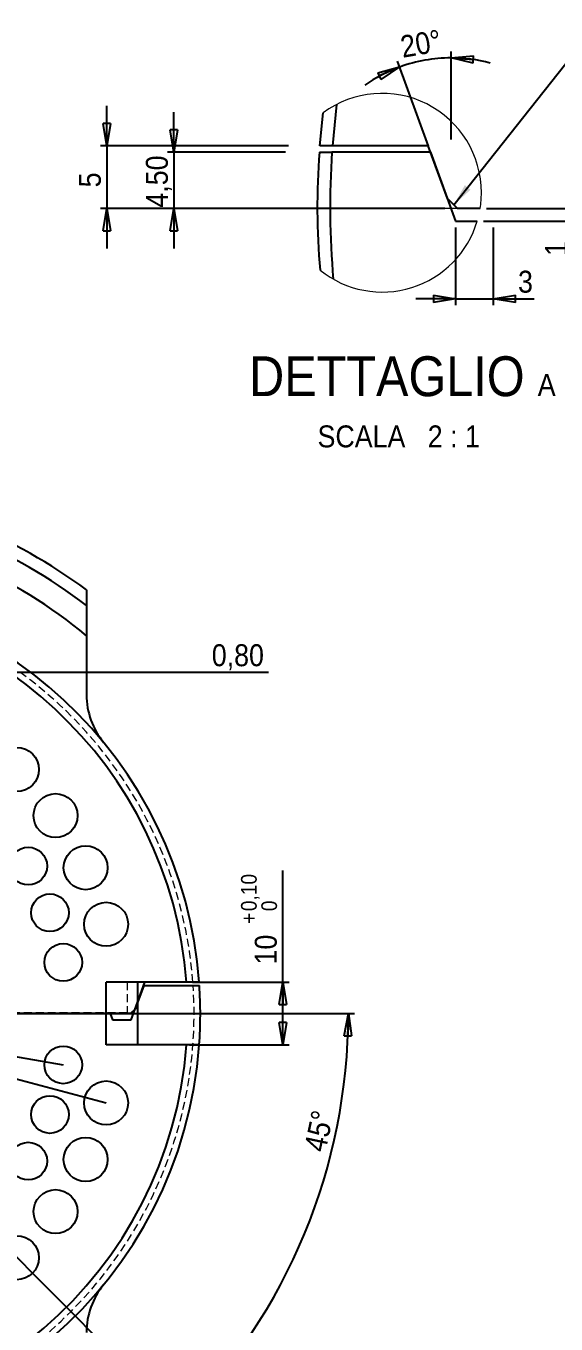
# Model space of a CAD drawing. Header units: millimetres. Extents: x 10 to 831, y 2 to 594.
# Drawn here: x 385.3 to 469.9, y 118.9 to 325.7 of the extents above; entities that cross this region are included whole.
import ezdxf

# ---------------------------------------------------------------- set-up
doc = ezdxf.new("R2010")
doc.units = ezdxf.units.MM
doc.linetypes.add('SLD-Solido', pattern=[0])
doc.linetypes.add('SLD-Tratteggiato', pattern=[1.905, 1.27, -0.635])
doc.layers.add('D', color=3, linetype='SLD-Solido', lineweight=25)
doc.layers.add('Q', color=2, linetype='SLD-Solido')
doc.styles.add('SLDTEXTSTYLE0', font='GOTHIC.TTF', dxfattribs={"width": 0.913})
doc.styles.get("Standard").update_dxf_attribs({"font": 'GOTHIC.TTF'})
doc.dimstyles.new('SLDDIMSTYLE10', dxfattribs={"dimtxt": 3.5, "dimasz": 3.556, "dimexe": 0, "dimexo": 0.0625, "dimgap": 0.875, "dimtad": 1, "dimrnd": 1e-09, "dimzin": 12, "dimdsep": 46, "dimtxsty": 'SLDTEXTSTYLE0', "dimblk1": 'NONE', "dimblk2": 'CLOSED', "dimsah": 1, "dimcen": 0, "dimadec": 0, "dimazin": 3, "dimtfac": 1, "dimtmove": 0, "dimatfit": 3, "dimldrblk": 'NONE', "dimfxl": 0, "dimfrac": 2, "dimtolj": 1, "dimtzin": 12, "dimarcsym": 0})
doc.dimstyles.new('SLDDIMSTYLE11', dxfattribs={"dimtxt": 3.5, "dimasz": 3.556, "dimexe": 0, "dimexo": 0.0625, "dimgap": 0.875, "dimtad": 1, "dimdec": 4, "dimzin": 12, "dimdsep": 46, "dimtxsty": 'SLDTEXTSTYLE0', "dimblk1": 'CLOSED', "dimblk2": 'CLOSED', "dimsah": 1, "dimcen": 0.09, "dimazin": 3, "dimtfac": 1, "dimtofl": 0, "dimtmove": 0, "dimatfit": 3, "dimldrblk": 'CLOSED', "dimfxl": 0, "dimfrac": 2, "dimtolj": 1, "dimtzin": 12, "dimarcsym": 0})
doc.dimstyles.new('SLDDIMSTYLE13', dxfattribs={"dimtxt": 3.5, "dimasz": 3.556, "dimexe": 0, "dimexo": 0.0625, "dimgap": 0.875, "dimtad": 1, "dimrnd": 1e-09, "dimzin": 12, "dimdsep": 46, "dimtxsty": 'SLDTEXTSTYLE0', "dimblk1": 'CLOSED', "dimblk2": 'CLOSED', "dimsah": 1, "dimcen": 0.09, "dimadec": 0, "dimazin": 3, "dimtol": 1, "dimtp": 0.1, "dimtfac": 1, "dimtofl": 0, "dimtmove": 0, "dimatfit": 3, "dimldrblk": 'CLOSED', "dimfxl": 0, "dimfrac": 2, "dimtolj": 1, "dimarcsym": 0})
doc.dimstyles.new('SLDDIMSTYLE14', dxfattribs={"dimtxt": 3.5, "dimasz": 3.556, "dimexe": 0, "dimexo": 0.0625, "dimgap": 0.875, "dimtad": 1, "dimrnd": 1e-09, "dimdsep": 46, "dimtxsty": 'SLDTEXTSTYLE0', "dimblk1": 'CLOSED', "dimblk2": 'CLOSED', "dimsah": 1, "dimcen": 0.09, "dimadec": 0, "dimazin": 2, "dimtfac": 1, "dimtmove": 0, "dimatfit": 0, "dimldrblk": 'CLOSED', "dimfxl": 0, "dimfrac": 2, "dimtolj": 1, "dimtzin": 12, "dimarcsym": 0})
doc.dimstyles.new('SLDDIMSTYLE20', dxfattribs={"dimtxt": 0.18, "dimasz": 3.556, "dimexe": 0, "dimexo": 0.0625, "dimgap": 0, "dimtad": 0, "dimtih": 1, "dimtoh": 1, "dimdec": 0, "dimrnd": 1e-09, "dimzin": 0, "dimdsep": 46, "dimtxsty": 'Standard', "dimsah": 1, "dimcen": 0.09, "dimadec": 0, "dimazin": 0, "dimtfac": 3.556, "dimtdec": 0, "dimtofl": 0, "dimtmove": 0, "dimatfit": 3, "dimfxl": 0, "dimfrac": 2, "dimtolj": 1, "dimtzin": 0, "dimarcsym": 0})
doc.dimstyles.new('SLDDIMSTYLE21', dxfattribs={"dimtxt": 3.5, "dimasz": 3.556, "dimexe": 0, "dimexo": 0.0625, "dimgap": 0.875, "dimtad": 1, "dimlfac": 0.5, "dimrnd": 1e-09, "dimzin": 12, "dimdsep": 46, "dimtxsty": 'SLDTEXTSTYLE0', "dimblk1": 'CLOSED', "dimblk2": 'CLOSED', "dimsah": 1, "dimcen": 0.09, "dimadec": 0, "dimazin": 3, "dimtfac": 1, "dimtmove": 0, "dimatfit": 0, "dimldrblk": 'CLOSED', "dimfxl": 0, "dimfrac": 2, "dimtolj": 1, "dimtzin": 12, "dimarcsym": 0})
doc.dimstyles.new('SLDDIMSTYLE22', dxfattribs={"dimtxt": 3.5, "dimasz": 3.556, "dimexe": 0, "dimexo": 0.0625, "dimgap": 0.875, "dimtad": 1, "dimdec": 4, "dimlfac": 0.5, "dimzin": 12, "dimdsep": 46, "dimtxsty": 'SLDTEXTSTYLE0', "dimblk1": 'CLOSED', "dimblk2": 'CLOSED', "dimsah": 1, "dimcen": 0.09, "dimazin": 3, "dimtfac": 1, "dimtofl": 0, "dimtmove": 0, "dimatfit": 3, "dimldrblk": 'CLOSED', "dimfxl": 0, "dimfrac": 2, "dimtolj": 1, "dimtzin": 12, "dimarcsym": 0})

# ---------------------------------------------------------------- blocks, each defined once
blk = doc.blocks.new('_CLOSED')
at = {"color": 0, "linetype": 'ByBlock', "lineweight": -2}
for p, q in [((-1, 0.166667), (0, 0)), ((-1, 0.166667), (-1, -0.166667)), ((0, 0), (-1, -0.166667)), ((0, 0), (-1, 0))]:
    blk.add_line(p, q, dxfattribs=at)
blk = doc.blocks.new('_D_22')
at = {"layer": 'Q'}
for q in [(262.24, 182.94), (391.25, 160.12)]:
    blk.add_line((298.69, 176.49), q, dxfattribs=at)
at = {"layer": 'Q', "xscale": 3.556, "yscale": 3.556, "rotation": 349.9701782602692}
blk.add_blockref('_CLOSED', (298.69, 176.49, -100.78), dxfattribs=at)
at = {"layer": 'Q', "char_height": 3.5, "attachment_point": 1, "rotation": 349.9702, "style": 'SLDTEXTSTYLE0'}
for s, insert in [('%%c', (263.01, 187.34)), ('94', (268.22, 186.47))]:
    blk.add_mtext(s, dxfattribs=dict(at, insert=insert))
blk = doc.blocks.new('_NONE')
blk = doc.blocks.new('_D_24')
at = {"layer": 'Q'}
for q in [(250.3, 193.67), (398.1, 154.07)]:
    blk.add_line((291.85, 182.54), q, dxfattribs=at)
at = {"layer": 'Q', "xscale": 3.556, "yscale": 3.556, "rotation": 345.0000000000008}
blk.add_blockref('_CLOSED', (291.85, 182.54, -100.78), dxfattribs=at)
at = {"layer": 'Q', "char_height": 3.5, "attachment_point": 1, "rotation": 345, "style": 'SLDTEXTSTYLE0'}
for s, insert in [('%%c', (251.46, 197.99)), ('110', (256.57, 196.68))]:
    blk.add_mtext(s, dxfattribs=dict(at, insert=insert))
blk = doc.blocks.new('_D_29')
at = {"layer": 'Q'}
for p, q in [((426.28, 173.31), (426.28, 191.09)), ((411.87, 173.31), (427.28, 173.31)), ((426.28, 163.31), (426.28, 173.31)), ((411.4, 163.31), (427.28, 163.31))]:
    blk.add_line(p, q, dxfattribs=at)
at = {"layer": 'Q', "xscale": 3.556, "yscale": 3.556}
for p, rotation in [((426.28, 173.31, 92.47), 90.0000000000004), ((426.28, 163.31, 92.47), 270.0000000000004)]:
    blk.add_blockref('_CLOSED', p, dxfattribs=dict(at, rotation=rotation))
at = {"layer": 'Q', "attachment_point": 1, "rotation": 90, "style": 'SLDTEXTSTYLE0'}
for s, insert, char_height in [('0,10', (419.61, 184.62), 2.5), ('0', (422.85, 184.62), 2.5), ('+', (419.61, 182.6), 2.5), ('10', (421.81, 176.13), 3.5)]:
    blk.add_mtext(s, dxfattribs=dict(at, insert=insert, char_height=char_height))
blk = doc.blocks.new('_D_30')
at = {"layer": 'Q'}
for p, q in [((376.17, 168.31), (437.73, 168.31)), ((367.03, 146.25), (410.56, 102.72))]:
    blk.add_line(p, q, dxfattribs=at)
blk.add_arc((344.97, 168.31), 91.75, 315, 0, dxfattribs=at)
at = {"layer": 'Q', "xscale": 3.556, "yscale": 3.556}
for p, rotation in [((436.73, 168.31, 92.67), 88.89028316737715), ((409.85, 103.43, 92.67), 226.1097168326236)]:
    blk.add_blockref('_CLOSED', p, dxfattribs=dict(at, rotation=rotation))
at = {"layer": 'Q', "insert": (429.64, 146.8), "char_height": 3.5, "attachment_point": 1, "rotation": 78.0527, "style": 'SLDTEXTSTYLE0'}
blk.add_mtext('45°', dxfattribs=at)
blk = doc.blocks.new('_D_31')
at = {"layer": 'Q'}
for p, q in [((375.17, 169.31), (375.17, 223.68)), ((375.97, 169.31), (375.97, 223.68)), ((375.17, 222.68), (368.82, 222.68)), ((375.97, 222.68), (375.17, 222.68)), ((375.97, 222.68), (424, 222.68))]:
    blk.add_line(p, q, dxfattribs=at)
at = {"layer": 'Q', "xscale": 3.556, "yscale": 3.556}
blk.add_blockref('_CLOSED', (375.17, 222.68, 92.67), dxfattribs=at)
at = {"layer": 'Q', "xscale": 3.556, "yscale": 3.556, "rotation": 180.0000000000004}
blk.add_blockref('_CLOSED', (375.97, 222.68, 92.67), dxfattribs=at)
at = {"layer": 'Q', "insert": (414.95, 227.15), "char_height": 3.5, "attachment_point": 1, "style": 'SLDTEXTSTYLE0'}
blk.add_mtext('0,80', dxfattribs=at)
blk = doc.blocks.new('_D_64')
at = {"layer": 'Q'}
for p, q in [((408.91, 305.57), (408.91, 311.92)), ((426.69, 305.57), (407.91, 305.57)), ((408.91, 305.57), (408.91, 296.57)), ((452.12, 296.57), (407.91, 296.57)), ((408.91, 296.57), (408.91, 290.22))]:
    blk.add_line(p, q, dxfattribs=at)
at = {"layer": 'Q', "xscale": 3.556, "yscale": 3.556}
for p, rotation in [((408.91, 305.57, 201.56), 270.0000000000004), ((408.91, 296.57, 201.56), 90.0000000000004)]:
    blk.add_blockref('_CLOSED', p, dxfattribs=dict(at, rotation=rotation))
at = {"layer": 'Q', "insert": (404.44, 296.71), "char_height": 3.5, "attachment_point": 1, "rotation": 90, "style": 'SLDTEXTSTYLE0'}
blk.add_mtext('4,50', dxfattribs=at)
blk = doc.blocks.new('_D_65')
at = {"layer": 'Q'}
for p, q in [((453.12, 307.57), (453.12, 321.56)), ((449.5, 306.51), (444.57, 320.05))]:
    blk.add_line(p, q, dxfattribs=at)
for start, end in [(90, 110), (74.9333, 90), (110, 125.0667)]:
    blk.add_arc((453.12, 296.57), 23.99, start, end, dxfattribs=at)
at = {"layer": 'Q', "xscale": 3.556, "yscale": 3.556}
for p, rotation in [((453.12, 320.56, 201.56), 175.7845405528156), ((444.91, 319.12, 201.56), 24.21545944718492)]:
    blk.add_blockref('_CLOSED', p, dxfattribs=dict(at, rotation=rotation))
at = {"layer": 'Q', "insert": (444.8, 324.02), "char_height": 3.5, "attachment_point": 1, "rotation": 9.7986, "style": 'SLDTEXTSTYLE0'}
blk.add_mtext('20°', dxfattribs=at)
blk = doc.blocks.new('_D_66')
at = {"layer": 'Q'}
for p, q in [((398.22, 306.57), (398.22, 312.92)), ((427.18, 306.57), (397.22, 306.57)), ((398.22, 306.57), (398.22, 296.57)), ((452.12, 296.57), (397.22, 296.57)), ((398.22, 296.57), (398.22, 290.22))]:
    blk.add_line(p, q, dxfattribs=at)
at = {"layer": 'Q', "xscale": 3.556, "yscale": 3.556}
for p, rotation in [((398.22, 306.57, 201.56), 270.0000000000004), ((398.22, 296.57, 201.56), 90.00000000000038)]:
    blk.add_blockref('_CLOSED', p, dxfattribs=dict(at, rotation=rotation))
at = {"layer": 'Q', "insert": (393.75, 299.94), "char_height": 3.5, "attachment_point": 1, "rotation": 90, "style": 'SLDTEXTSTYLE0'}
blk.add_mtext('5', dxfattribs=at)
blk = doc.blocks.new('_D_67')
at = {"layer": 'Q'}
for p, q in [((453.84, 293.57), (453.84, 281.19)), ((459.84, 293.57), (459.84, 281.19)), ((453.84, 282.19), (447.49, 282.19)), ((453.84, 282.19), (459.84, 282.19)), ((459.84, 282.19), (466.37, 282.19))]:
    blk.add_line(p, q, dxfattribs=at)
at = {"layer": 'Q', "xscale": 3.556, "yscale": 3.556}
blk.add_blockref('_CLOSED', (453.84, 282.19, 201.56), dxfattribs=at)
at = {"layer": 'Q', "xscale": 3.556, "yscale": 3.556, "rotation": 180.0000000000004}
blk.add_blockref('_CLOSED', (459.84, 282.19, 201.56), dxfattribs=at)
at = {"layer": 'Q', "insert": (463.79, 286.66), "char_height": 3.5, "attachment_point": 1, "style": 'SLDTEXTSTYLE0'}
blk.add_mtext('3', dxfattribs=at)
blk = doc.blocks.new('_D_68')
at = {"layer": 'Q'}
for p, q in [((472.58, 296.57), (472.58, 302.92)), ((458.75, 296.57), (473.58, 296.57)), ((472.58, 294.57), (472.58, 296.57)), ((458.29, 294.57), (473.58, 294.57)), ((472.58, 294.57), (472.58, 289.01))]:
    blk.add_line(p, q, dxfattribs=at)
at = {"layer": 'Q', "xscale": 3.556, "yscale": 3.556}
for p, rotation in [((472.58, 296.57, 201.56), 270.0000000000004), ((472.58, 294.57, 201.56), 90.0000000000004)]:
    blk.add_blockref('_CLOSED', p, dxfattribs=dict(at, rotation=rotation))
at = {"layer": 'Q', "insert": (468.11, 289.01), "char_height": 3.5, "attachment_point": 1, "rotation": 90, "style": 'SLDTEXTSTYLE0'}
blk.add_mtext('1', dxfattribs=at)
blk = doc.blocks.new('SW_NOTE_21')
at = {"color": 0, "attachment_point": 2, "style": 'SLDTEXTSTYLE0'}
for s, insert, char_height in [('DETTAGLIO ', (23.32, 8.11), 6.35), ('A', (48.81, 5.31), 3.5), ('SCALA', (19.27, -2.9), 3.5), ('2 : 1', (34, -2.9), 3.5)]:
    blk.add_mtext(s, dxfattribs=dict(at, insert=insert, char_height=char_height))
blk = doc.blocks.new('SW_CENTERMARKSYMBOL_0')
at = {"color": 0, "linetype": 'SLD-Solido', "lineweight": 18}
blk.add_line((0, 0), (-13.13, 0), dxfattribs=at)

msp = doc.modelspace()

# ---------------------------------------------------------------- linework, layer by layer
at = {"color": 7, "linetype": 'SLD-Tratteggiato', "lineweight": 18}
for p, q in [((401.47274, 173.30704), (401.47274, 168.39167)), ((401.47274, 168.45704), (381.52113, 168.45704))]:
    msp.add_line(p, q, dxfattribs=at)
at = {"color": 7, "linetype": 'SLD-Solido', "lineweight": 18}
for centre, radius, start, end in [((442.12408, 299.09044), 15.82625, 0.0000031, 126.485766), ((442.12457, 299.09042), 15.82576, 350.8373312, 0.0000727), ((442.12409, 299.09044), 15.82624, 231.2665575, 343.4048847)]:
    msp.add_arc(centre, radius, start, end, dxfattribs=at)
at = {"color": 7, "linetype": 'SLD-Tratteggiato', "lineweight": 18}
for radius, start, end in [(82, 52.4281307, 82.9952736), (67.15, 4.2702052, 175.7297948), (67.15, 176.1574925, 3.8425075)]:
    msp.add_arc((344.97274, 168.30704), radius, start, end, dxfattribs=at)
for centre, end_param in [((404.47274, 168.40842), 3.783771396), ((404.47274, 168.39167), 3.77441484)]:
    msp.add_ellipse(centre, major_axis=(3, 0), ratio=0.002094241, start_param=3.141592654, end_param=end_param, dxfattribs=at)
at = {"layer": 'D'}
for p, q in [((434.86109, 313.1517), (434.18923, 306.57036)), ((432.18374, 306.57036), (432.71343, 311.81481)), ((434.18923, 306.57036), (432.18374, 306.57036)), ((449.47671, 306.57036), (434.18923, 306.57036)), ((452.54416, 298.14261), (449.47671, 306.57036)), ((432.11387, 305.57036), (434.11831, 305.57036)), ((449.84068, 305.57036), (434.11831, 305.57036)), ((449.84068, 305.57036), (453.84435, 294.57036)), ((452.54416, 298.14261), (454.11641, 296.57036)), ((457.7484, 296.57036), (454.11641, 296.57036)), ((453.84435, 294.57036), (457.29112, 294.57036)), ((394.97274, 235.80518), (394.97274, 233.29934)), ((394.97274, 233.29934), (394.97274, 228.49892)), ((394.97274, 228.49892), (394.97274, 219.10096)), ((398.12274, 168.30704), (398.12274, 173.30704)), ((410.9335, 173.30704), (398.12274, 173.30704)), ((403.12274, 173.30704), (403.12274, 170.0929)), ((403.12274, 170.0929), (404.29259, 173.30704)), ((404.1106, 172.80704), (403.12274, 170.0929)), ((404.1106, 172.80704), (412.974, 172.80704)), ((412.93907, 173.30704), (410.9335, 173.30704)), ((402.10877, 167.30704), (403.12274, 170.0929)), ((403.12274, 170.0929), (402.75886, 169.09316)), ((403.12274, 170.0929), (403.12274, 163.30704)), ((398.12274, 168.30704), (375.97274, 168.30704)), ((398.12274, 163.30704), (398.12274, 168.30704)), ((398.12274, 168.30704), (398.7448, 168.30704)), ((401.97274, 168.30704), (398.12274, 168.30704)), ((398.7448, 168.30704), (399.10877, 167.30704)), ((402.75886, 169.09316), (401.97274, 168.30704)), ((399.10877, 167.30704), (402.10877, 167.30704)), ((410.9335, 163.30704), (398.12274, 163.30704)), ((412.93907, 163.30704), (410.9335, 163.30704))]:
    msp.add_line(p, q, dxfattribs=at)
for centre, radius in [((383.86361, 207.19791), 3.5), ((390.0261, 199.85374), 3.5), ((385.67593, 191.80704), 3), ((394.81966, 191.55104), 3.5), ((389.13829, 184.38198), 3), ((398.09866, 182.54208), 3.5), ((391.2587, 176.4685), 3), ((391.2587, 160.14557), 3), ((398.09866, 154.07199), 3.5), ((389.13829, 152.23209), 3), ((385.67593, 144.80704), 3), ((394.81966, 145.06303), 3.5), ((390.0261, 136.76033), 3.5), ((383.86361, 129.41616), 3.5)]:
    msp.add_circle(centre, radius, dxfattribs=at)
for centre, radius, start, end in [((546.9178, 296.81453), 115.13734, 175.6386264, 185.0173401), ((563.34169, 296.76027), 129.52335, 176.0997673, 185.0675162), ((344.97274, 168.30704), 84, 53.4703928, 82.5519786), ((344.97274, 168.30704), 82, 52.4281307, 82.9952736), ((344.97274, 168.30704), 78.25, 50.2843734, 82.6577772), ((344.97274, 168.30704), 68.15, 4.2074326, 175.7925674), ((344.97274, 168.30704), 66.15, 4.3348811, 175.6651189), ((406.97274, 219.10096), 12, 180, 219.3262818), ((344.97274, 168.30704), 68.15, 176.2139584, 355.7925674), ((344.97274, 168.30704), 66.15, 176.0993154, 355.6651189), ((344.97274, 168.30704), 68.15, 355.7925674, 3.7860416), ((406.97274, 117.51311), 12, 140.6737182, 180)]:
    msp.add_arc(centre, radius, start, end, dxfattribs=at)

# ---------------------------------------------------------------- block references
at = {"color": 7, "linetype": 'SLD-Solido', "lineweight": 18}
msp.add_blockref('SW_CENTERMARKSYMBOL_0', (457.7484, 296.57036), dxfattribs=at)
msp.add_blockref('SW_NOTE_21', (419.55254, 264.91483))

# ---------------------------------------------------------------- dimensions: what is measured, and where the dimension line sits
at = {"layer": 'Q'}
for base, line1, line2, dimstyle, picture, middle in [((448.95031, 320.19746), ((453.11641, 306.57036), (453.11641, 296.57036)), ((449.84068, 305.57036), (453.11641, 296.57036)), 'SLDDIMSTYLE22', '_D_65', (449.03337, 320.21196)), ((429.74236, 133.19431), ((366.32736, 146.95241), (344.97274, 168.30704)), ((344.97274, 168.30704), (375.17274, 168.30704)), 'SLDDIMSTYLE11', '_D_30', (434.73919, 149.31289))]:
    dim = msp.add_angular_dim_2l(base=base, line1=line1, line2=line2, dimstyle=dimstyle, dxfattribs=at)
    dim.commit()
    dim.dimension.update_dxf_attribs({"geometry": picture, "text_midpoint": middle, "dimtype": 162})
for base, p1, p2, dimstyle, picture, middle in [((398.21684, 296.57036), (428.17701, 306.57036), (453.11641, 296.57036), 'SLDDIMSTYLE21', '_D_66', (398.21684, 301.23532)), ((406.12877, 296.57036), (427.68523, 305.57036), (453.11641, 296.57036), 'SLDDIMSTYLE21', '_D_64', (406.12877, 301.23532)), ((472.58255, 296.57036), (457.29112, 294.57036), (457.7484, 296.57036), 'SLDDIMSTYLE21', '_D_68', (472.58255, 290.30246)), ((426.28049, 173.30704), (418.97573, 163.30704), (418.97573, 173.30704), 'SLDDIMSTYLE13', '_D_29', (426.28049, 183.60954))]:
    dim = msp.add_linear_dim(base=base, p1=p1, p2=p2, angle=90, dimstyle=dimstyle, dxfattribs=at)
    dim.commit()
    dim.dimension.update_dxf_attribs({"geometry": picture, "text_midpoint": middle, "dimtype": 160})
for base, p1, p2, dimstyle, picture, middle in [((459.84435, 282.19089), (453.84435, 294.57036), (459.84435, 294.57036), 'SLDDIMSTYLE21', '_D_67', (465.07846, 282.19089)), ((375.17274, 225.45685), (375.97274, 168.30704), (375.17274, 168.30704), 'SLDDIMSTYLE14', '_D_31', (419.47916, 225.45685))]:
    dim = msp.add_linear_dim(base=base, p1=p1, p2=p2, dimstyle=dimstyle, dxfattribs=at)
    dim.commit()
    dim.dimension.update_dxf_attribs({"geometry": picture, "text_midpoint": middle, "dimtype": 160})
for p1, p2, picture, middle in [((398.09866, 154.07199), (291.84682, 182.54208), '_D_24', (256.55808, 191.99768)), ((391.25445, 160.12148), (298.69103, 176.49259), '_D_22', (267.33165, 182.03894))]:
    dim = msp.add_diameter_dim_2p(p1=p1, p2=p2, dimstyle='SLDDIMSTYLE10', dxfattribs=at)
    dim.commit()
    dim.dimension.update_dxf_attribs({"geometry": picture, "text_midpoint": middle, "dimtype": 163})

# ---------------------------------------------------------------- leaders
msp.add_leader([(453.55334, 297.13343), (476.1226, 325.65385)], dimstyle='SLDDIMSTYLE20')

doc.saveas('drawing.dxf')
